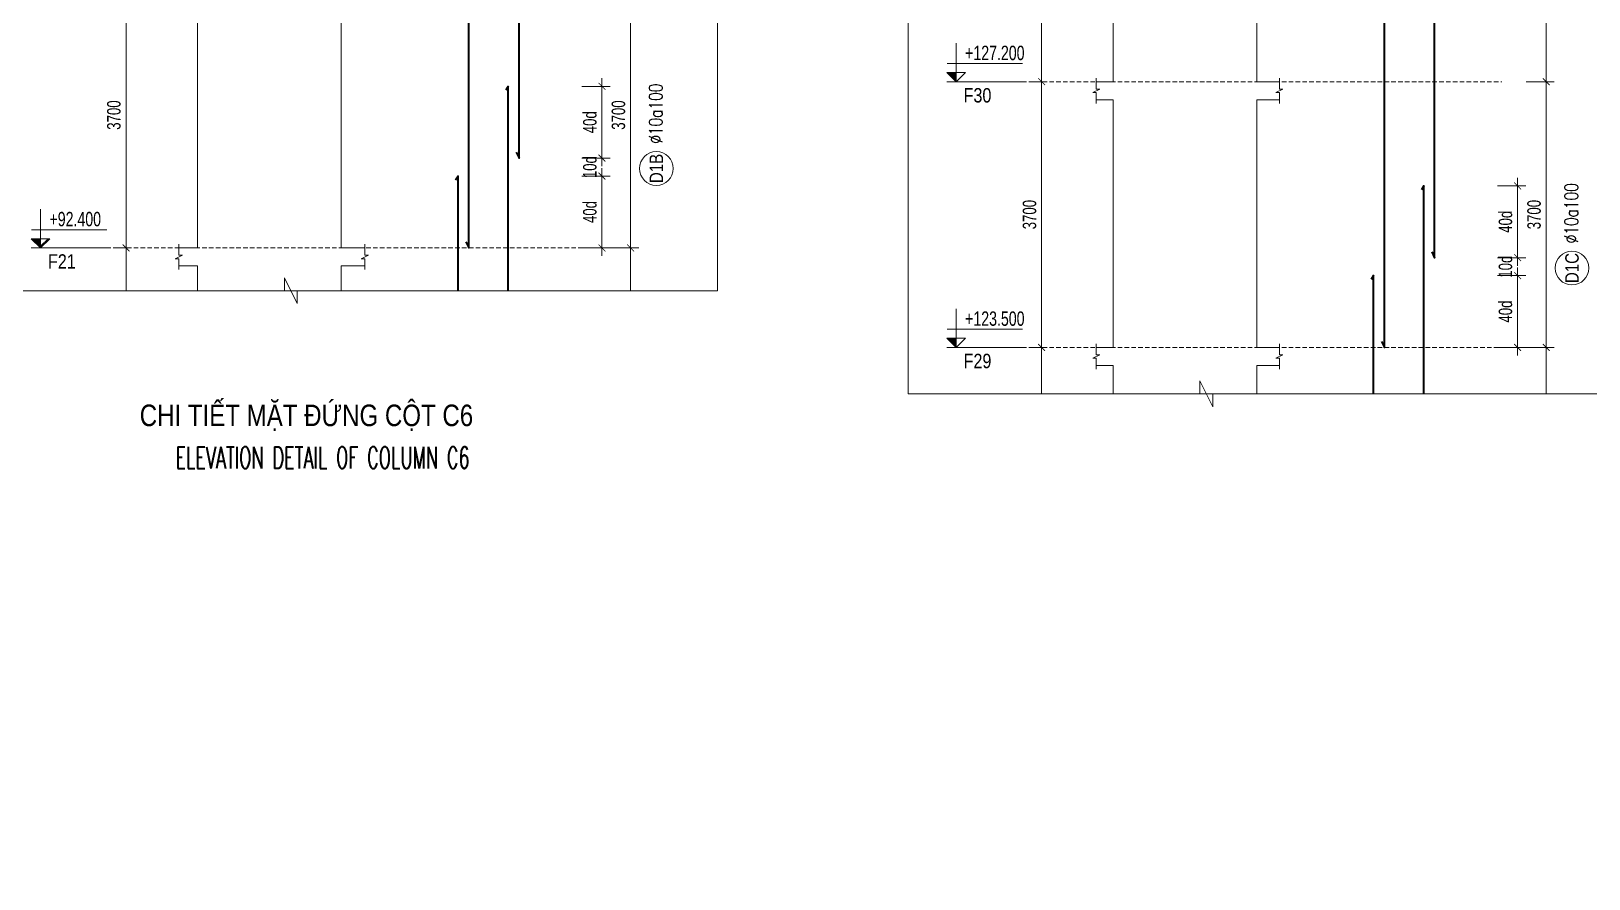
# Model space of a CAD drawing. Header units: millimetres. Extents: x 415878 to 795945, y 85573 to 378758.
# Drawn here: x 749848 to 771544, y 332719 to 344523 of the extents above; entities that cross this region are included whole.
import ezdxf
from ezdxf.enums import TextEntityAlignment as Align
from ezdxf.xclip import XClip

# ---------------------------------------------------------------- set-up
doc = ezdxf.new("R2010")
doc.units = ezdxf.units.MM
doc.linetypes.add('DASHED2', pattern=[9.524999999999999, 6.35, -3.175])
doc.layers.get('0').update_dxf_attribs({"lineweight": 20})
doc.layers.get('Defpoints').update_dxf_attribs({"color": 151, "lineweight": 9})
for name, color, linetype, lineweight in [('NDC_S_ANNO', 7, 'Continuous', 20), ('NDC_S_CONTINUOUS', 3, 'Continuous', 20), ('NDC_S_DIM', 1, 'Continuous', 15), ('NDC_S_ENG TEXT', 2, 'Continuous', 20), ('NDC_S_ENG TITLE', 3, 'Continuous', 20), ('NDC_S_HATCH MATERIAL', 8, 'Continuous', 13), ('NDC_S_LEADER', 1, 'Continuous', 15), ('NDC_S_LEVEL TEXT', 7, 'Continuous', 20), ('NDC_S_REBAR NO.', 7, 'Continuous', 20), ('NDC_S_REBAR NO. BOX', 1, 'Continuous', 9), ('NDC_S_STIRRUP', 4, 'Continuous', 40), ('NDC_S_TEXT SYMBOL', 7, 'Continuous', 20), ('NDC_S_VN TEXT', 7, 'Continuous', 20)]:
    doc.layers.add(name, color=color, linetype=linetype, lineweight=lineweight)
doc.styles.add('NDC_ARIAL', font='arial.ttf', dxfattribs={"width": 0.85})
doc.styles.add('NDC_DIM', font='', dxfattribs={"width": 0.75})
doc.styles.add('NDC_ROMANS', font='romans.shx', dxfattribs={"width": 0.7})
doc.styles.add('NDC_VIE TXT', font='arial.ttf', dxfattribs={"width": 0.8})
doc.styles.get('NDC_DIM').set_extended_font_data('Dotum')
doc.dimstyles.new('NDC_dim_75', dxfattribs={"dimscale": 75, "dimtxt": 2.5, "dimasz": 1.5, "dimexe": 1.5, "dimexo": 2.5, "dimgap": 1, "dimtad": 1, "dimdec": 0, "dimzin": 0, "dimdsep": 46, "dimtxsty": 'NDC_DIM', "dimblk": 'DIMMARK', "dimcen": 0.09, "dimdle": 1.2, "dimclrd": 1, "dimclre": 1, "dimclrt": 3, "dimadec": 0, "dimazin": 0, "dimtfac": 1, "dimtdec": 0, "dimtix": 1, "dimtofl": 0, "dimtmove": 0, "dimatfit": 3, "dimfxl": 8, "dimfxlon": 1, "dimtolj": 1, "dimtzin": 0, "dimarcsym": 0})

# ---------------------------------------------------------------- blocks, each defined once
blk = doc.blocks.new('DIMMARK')
at = {"layer": 'NDC_S_DIM', "color": 1}
blk.add_line((-1.5, 0), (1, 0), dxfattribs=at)
at = {"layer": 'NDC_S_DIM', "color": 2, "const_width": 0.1}
blk.add_lwpolyline([(-0.4242640687119285, -0.4242640687119285), (0.4242640687119285, 0.4242640687119285)], dxfattribs=at)
blk = doc.blocks.new('*D684')
at = {"layer": 'Defpoints', "color": 0, "transparency": 16777216}
for p in [(477507.7895049994, 193729.3984995191), (477739.3525421419, 193729.3984995191), (477739.352542142, 190029.3984995191)]:
    blk.add_point(p, dxfattribs=at)
at = {"layer": 'NDC_S_HATCH MATERIAL', "color": 1, "lineweight": -2, "transparency": 16777216}
for p, q in [((477551.8525421419, 193729.3984995191), (477395.2895049994, 193729.3984995191)), ((477507.7895049994, 190141.8984995191), (477507.7895049994, 193616.8984995191)), ((477551.852542142, 190029.3984995191), (477395.2895049994, 190029.3984995191))]:
    blk.add_line(p, q, dxfattribs=at)
at = {"layer": 'NDC_S_HATCH MATERIAL', "color": 1, "lineweight": -2, "transparency": 16777216, "xscale": 112.5, "yscale": 112.5, "zscale": 112.5}
for p, rotation in [((477507.7895049994, 193729.3984995191), 90), ((477507.7895049994, 190029.3984995191), 270)]:
    blk.add_blockref('DIMMARK', p, dxfattribs=dict(at, rotation=rotation))
at = {"layer": 'NDC_S_HATCH MATERIAL', "color": 3, "transparency": 16777216, "insert": (477339.0395049994, 191879.3984995192), "char_height": 187.5, "attachment_point": 5, "rotation": 90, "style": 'NDC_DIM'}
blk.add_mtext('\\A1;3700', dxfattribs=at)
blk = doc.blocks.new('*D685')
at = {"layer": 'Defpoints', "color": 0, "transparency": 16777216}
for p in [(477507.7895049996, 197429.3984995191), (477739.352542142, 197429.3984995191), (477739.3525421419, 193729.3984995191)]:
    blk.add_point(p, dxfattribs=at)
at = {"layer": 'NDC_S_HATCH MATERIAL', "color": 1, "lineweight": -2, "transparency": 16777216}
for p, q in [((477551.852542142, 197429.3984995191), (477395.2895049996, 197429.3984995191)), ((477507.7895049996, 193841.8984995191), (477507.7895049996, 197316.8984995191)), ((477551.8525421419, 193729.3984995191), (477395.2895049996, 193729.3984995191))]:
    blk.add_line(p, q, dxfattribs=at)
at = {"layer": 'NDC_S_HATCH MATERIAL', "color": 1, "lineweight": -2, "transparency": 16777216, "xscale": 112.5, "yscale": 112.5, "zscale": 112.5}
for p, rotation in [((477507.7895049996, 197429.3984995191), 90), ((477507.7895049996, 193729.3984995191), 270)]:
    blk.add_blockref('DIMMARK', p, dxfattribs=dict(at, rotation=rotation))
at = {"layer": 'NDC_S_HATCH MATERIAL', "color": 3, "transparency": 16777216, "insert": (477339.0395049996, 195579.3984995192), "char_height": 187.5, "attachment_point": 5, "rotation": 90, "style": 'NDC_DIM'}
blk.add_mtext('\\A1;3700', dxfattribs=at)
blk = doc.blocks.new('*D692')
at = {"layer": 'Defpoints', "color": 0, "transparency": 16777216}
for p in [(477507.7895050013, 224829.3984995191), (477770.0957627475, 224829.3984995191), (477770.0957627475, 221129.3984995191)]:
    blk.add_point(p, dxfattribs=at)
at = {"layer": 'NDC_S_HATCH MATERIAL', "color": 1, "lineweight": -2, "transparency": 16777216}
for p, q in [((477582.5957627475, 224829.3984995191), (477395.2895050013, 224829.3984995191)), ((477507.7895050013, 221241.8984995191), (477507.7895050013, 224716.8984995191)), ((477582.5957627475, 221129.3984995191), (477395.2895050013, 221129.3984995191))]:
    blk.add_line(p, q, dxfattribs=at)
at = {"layer": 'NDC_S_HATCH MATERIAL', "color": 1, "lineweight": -2, "transparency": 16777216, "xscale": 112.5, "yscale": 112.5, "zscale": 112.5}
for p, rotation in [((477507.7895050013, 224829.3984995191), 90), ((477507.7895050013, 221129.3984995191), 270)]:
    blk.add_blockref('DIMMARK', p, dxfattribs=dict(at, rotation=rotation))
at = {"layer": 'NDC_S_HATCH MATERIAL', "color": 3, "transparency": 16777216, "insert": (477339.0395050012, 222979.3984995192), "char_height": 187.5, "attachment_point": 5, "rotation": 90, "style": 'NDC_DIM'}
blk.add_mtext('\\A1;3700', dxfattribs=at)
blk = doc.blocks.new('*D693')
at = {"layer": 'Defpoints', "color": 0, "transparency": 16777216}
for p in [(477507.7895050015, 228529.3984995191), (477770.0957627475, 228529.3984995191), (477770.0957627475, 224829.3984995191)]:
    blk.add_point(p, dxfattribs=at)
at = {"layer": 'NDC_S_HATCH MATERIAL', "color": 1, "lineweight": -2, "transparency": 16777216}
for p, q in [((477582.5957627475, 228529.3984995191), (477395.2895050015, 228529.3984995191)), ((477507.7895050015, 224941.8984995191), (477507.7895050015, 228416.8984995191)), ((477582.5957627475, 224829.3984995191), (477395.2895050015, 224829.3984995191))]:
    blk.add_line(p, q, dxfattribs=at)
at = {"layer": 'NDC_S_HATCH MATERIAL', "color": 1, "lineweight": -2, "transparency": 16777216, "xscale": 112.5, "yscale": 112.5, "zscale": 112.5}
for p, rotation in [((477507.7895050015, 228529.3984995191), 90), ((477507.7895050015, 224829.3984995191), 270)]:
    blk.add_blockref('DIMMARK', p, dxfattribs=dict(at, rotation=rotation))
at = {"layer": 'NDC_S_HATCH MATERIAL', "color": 3, "transparency": 16777216, "insert": (477339.0395050014, 226679.3984995192), "char_height": 187.5, "attachment_point": 5, "rotation": 90, "style": 'NDC_DIM'}
blk.add_mtext('\\A1;3700', dxfattribs=at)
blk = doc.blocks.new('*D694')
at = {"layer": 'Defpoints', "color": 0, "transparency": 16777216}
for p in [(477507.7895050017, 232229.3984995191), (477770.0957627477, 232229.3984995191), (477770.0957627475, 228529.3984995191)]:
    blk.add_point(p, dxfattribs=at)
at = {"layer": 'NDC_S_HATCH MATERIAL', "color": 1, "lineweight": -2, "transparency": 16777216}
for p, q in [((477582.5957627477, 232229.3984995191), (477395.2895050017, 232229.3984995191)), ((477507.7895050017, 228641.8984995191), (477507.7895050017, 232116.8984995191)), ((477582.5957627475, 228529.3984995191), (477395.2895050017, 228529.3984995191))]:
    blk.add_line(p, q, dxfattribs=at)
at = {"layer": 'NDC_S_HATCH MATERIAL', "color": 1, "lineweight": -2, "transparency": 16777216, "xscale": 112.5, "yscale": 112.5, "zscale": 112.5}
for p, rotation in [((477507.7895050017, 232229.3984995191), 90), ((477507.7895050017, 228529.3984995191), 270)]:
    blk.add_blockref('DIMMARK', p, dxfattribs=dict(at, rotation=rotation))
at = {"layer": 'NDC_S_HATCH MATERIAL', "color": 3, "transparency": 16777216, "insert": (477339.0395050017, 230379.3984995192), "char_height": 187.5, "attachment_point": 5, "rotation": 90, "style": 'NDC_DIM'}
blk.add_mtext('\\A1;3700', dxfattribs=at)
blk = doc.blocks.new('*D789')
at = {"layer": 'Defpoints', "color": 0, "transparency": 16777216}
for p in [(480502.9054952622, 193729.3984995191), (484535.3505426127, 193729.3984995191), (480502.9054952622, 190029.3984995192)]:
    blk.add_point(p, dxfattribs=at)
at = {"layer": 'NDC_S_VN TEXT', "color": 1, "lineweight": -2, "transparency": 16777216}
for p, q in [((484254.1005426127, 193729.3984995191), (484647.8505426127, 193729.3984995191)), ((484535.3505426127, 190141.8984995192), (484535.3505426127, 193616.8984995191)), ((484254.1005426127, 190029.3984995192), (484647.8505426127, 190029.3984995192))]:
    blk.add_line(p, q, dxfattribs=at)
at = {"layer": 'NDC_S_VN TEXT', "color": 1, "lineweight": -2, "transparency": 16777216, "xscale": 112.5, "yscale": 112.5, "zscale": 112.5}
for p, rotation in [((484535.3505426127, 193729.3984995191), 90), ((484535.3505426127, 190029.3984995192), 270)]:
    blk.add_blockref('DIMMARK', p, dxfattribs=dict(at, rotation=rotation))
at = {"layer": 'NDC_S_VN TEXT', "color": 3, "transparency": 16777216, "insert": (484366.6005426127, 191879.3984995192), "char_height": 187.5, "attachment_point": 5, "rotation": 90, "style": 'NDC_DIM'}
blk.add_mtext('\\A1;3700', dxfattribs=at)
blk = doc.blocks.new('*D790')
at = {"layer": 'Defpoints', "color": 0, "transparency": 16777216}
for p in [(480502.9054952622, 197429.3984995195), (484535.350542613, 197429.3984995195), (480502.9054952622, 193729.3984995191)]:
    blk.add_point(p, dxfattribs=at)
at = {"layer": 'NDC_S_VN TEXT', "color": 1, "lineweight": -2, "transparency": 16777216}
for p, q in [((484254.100542613, 197429.3984995195), (484647.850542613, 197429.3984995195)), ((484535.350542613, 193841.8984995191), (484535.350542613, 197316.8984995195)), ((484254.100542613, 193729.3984995191), (484647.850542613, 193729.3984995191))]:
    blk.add_line(p, q, dxfattribs=at)
at = {"layer": 'NDC_S_VN TEXT', "color": 1, "lineweight": -2, "transparency": 16777216, "xscale": 112.5, "yscale": 112.5, "zscale": 112.5}
for p, rotation in [((484535.350542613, 197429.3984995195), 90), ((484535.350542613, 193729.3984995191), 270)]:
    blk.add_blockref('DIMMARK', p, dxfattribs=dict(at, rotation=rotation))
at = {"layer": 'NDC_S_VN TEXT', "color": 3, "transparency": 16777216, "insert": (484366.6005426129, 195579.3984995194), "char_height": 187.5, "attachment_point": 5, "rotation": 90, "style": 'NDC_DIM'}
blk.add_mtext('\\A1;3700', dxfattribs=at)
blk = doc.blocks.new('*D797')
at = {"layer": 'Defpoints', "color": 0, "transparency": 16777216}
for p in [(480502.9054952622, 224829.3984995191), (484535.3505426146, 224829.3984995191), (480502.9054952622, 221129.3984995194)]:
    blk.add_point(p, dxfattribs=at)
at = {"layer": 'NDC_S_VN TEXT', "color": 1, "lineweight": -2, "transparency": 16777216}
for p, q in [((484254.1005426146, 224829.3984995191), (484647.8505426146, 224829.3984995191)), ((484535.3505426146, 221241.8984995194), (484535.3505426146, 224716.8984995191)), ((484254.1005426146, 221129.3984995194), (484647.8505426146, 221129.3984995194))]:
    blk.add_line(p, q, dxfattribs=at)
at = {"layer": 'NDC_S_VN TEXT', "color": 1, "lineweight": -2, "transparency": 16777216, "xscale": 112.5, "yscale": 112.5, "zscale": 112.5}
for p, rotation in [((484535.3505426146, 224829.3984995191), 90), ((484535.3505426146, 221129.3984995194), 270)]:
    blk.add_blockref('DIMMARK', p, dxfattribs=dict(at, rotation=rotation))
at = {"layer": 'NDC_S_VN TEXT', "color": 3, "transparency": 16777216, "insert": (484366.6005426145, 222979.3984995193), "char_height": 187.5, "attachment_point": 5, "rotation": 90, "style": 'NDC_DIM'}
blk.add_mtext('\\A1;3700', dxfattribs=at)
blk = doc.blocks.new('*D798')
at = {"layer": 'Defpoints', "color": 0, "transparency": 16777216}
for p in [(480502.9054952622, 228529.3984995191), (484535.3505426148, 228529.3984995191), (480502.9054952622, 224829.3984995191)]:
    blk.add_point(p, dxfattribs=at)
at = {"layer": 'NDC_S_VN TEXT', "color": 1, "lineweight": -2, "transparency": 16777216}
for p, q in [((484254.1005426148, 228529.3984995191), (484647.8505426148, 228529.3984995191)), ((484535.3505426148, 224941.8984995191), (484535.3505426148, 228416.8984995191)), ((484254.1005426148, 224829.3984995191), (484647.8505426148, 224829.3984995191))]:
    blk.add_line(p, q, dxfattribs=at)
at = {"layer": 'NDC_S_VN TEXT', "color": 1, "lineweight": -2, "transparency": 16777216, "xscale": 112.5, "yscale": 112.5, "zscale": 112.5}
for p, rotation in [((484535.3505426148, 228529.3984995191), 90), ((484535.3505426148, 224829.3984995191), 270)]:
    blk.add_blockref('DIMMARK', p, dxfattribs=dict(at, rotation=rotation))
at = {"layer": 'NDC_S_VN TEXT', "color": 3, "transparency": 16777216, "insert": (484366.6005426148, 226679.3984995192), "char_height": 187.5, "attachment_point": 5, "rotation": 90, "style": 'NDC_DIM'}
blk.add_mtext('\\A1;3700', dxfattribs=at)
blk = doc.blocks.new('*D799')
at = {"layer": 'Defpoints', "color": 0, "transparency": 16777216}
for p in [(480502.9054952622, 232229.3984995191), (484535.3505426151, 232229.3984995191), (480502.9054952622, 228529.3984995191)]:
    blk.add_point(p, dxfattribs=at)
at = {"layer": 'NDC_S_VN TEXT', "color": 1, "lineweight": -2, "transparency": 16777216}
for p, q in [((484254.1005426151, 232229.3984995191), (484647.8505426151, 232229.3984995191)), ((484535.3505426151, 228641.8984995191), (484535.3505426151, 232116.8984995191)), ((484254.1005426151, 228529.3984995191), (484647.8505426151, 228529.3984995191))]:
    blk.add_line(p, q, dxfattribs=at)
at = {"layer": 'NDC_S_VN TEXT', "color": 1, "lineweight": -2, "transparency": 16777216, "xscale": 112.5, "yscale": 112.5, "zscale": 112.5}
for p, rotation in [((484535.3505426151, 232229.3984995191), 90), ((484535.3505426151, 228529.3984995191), 270)]:
    blk.add_blockref('DIMMARK', p, dxfattribs=dict(at, rotation=rotation))
at = {"layer": 'NDC_S_VN TEXT', "color": 3, "transparency": 16777216, "insert": (484366.600542615, 230379.3984995192), "char_height": 187.5, "attachment_point": 5, "rotation": 90, "style": 'NDC_DIM'}
blk.add_mtext('\\A1;3700', dxfattribs=at)
blk = doc.blocks.new('CD')
at = {"layer": 'NDC_S_ANNO'}
blk.add_hatch(color=3, dxfattribs=at).paths.add_polyline_path([(5.820766091346741e-10, 159.6954857552046), (-161.2010908627417, 159.6954857552046), (5.820766091346741e-10, -5.529727786779404e-10)])
at = {"layer": 'NDC_S_ANNO', "ltscale": 50}
h = blk.add_hatch(dxfattribs=at)
h.set_pattern_fill('ANSI31', color=256, scale=140.6250541793833, style=0)
h.set_pattern_definition([(45, (5.820766091346741e-10, 0), (-315.7122508925224, 315.7122508925224), [])])
h.paths.add_polyline_path([(5.820766091346741e-10, 159.6954857552046), (5.820766091346741e-10, -5.529727786779404e-10), (161.2010908930097, 159.6954857552046)])
for p, q in [((-159.2704896852956, 314.0833880473947), (1146.947077315999, 314.0833880473947)), ((1156.125648126763, 0), (-163.8695725132129, 0))]:
    blk.add_line(p, q, dxfattribs=at)
for points in [[(5.820766091346741e-10, 669.4950748638657), (5.820766091346741e-10, -5.529727786779404e-10)], [(5.820766091346741e-10, -5.529727786779404e-10), (-161.2010908627417, 159.6954857552046), (5.820766091346741e-10, 159.6954857552046)], [(5.820766091346741e-10, -5.529727786779404e-10), (161.2010908930097, 159.6954857552046), (5.820766091346741e-10, 159.6954857552046)]]:
    blk.add_lwpolyline(points, dxfattribs=at)
at = {"layer": 'NDC_S_TEXT SYMBOL', "color": 3, "style": 'NDC_DIM', "width": 0.7}
blk.add_attdef('COT', (153.9534816145897, 374.6377722059842), '', height=250, dxfattribs=at)
blk = doc.blocks.new('*D656')
at = {"layer": 'Defpoints', "color": 0, "transparency": 16777216}
for p in [(480502.9054952622, 194729.3984995189), (484136.9681330929, 194729.3984995189), (480502.9054952622, 193729.3984995191)]:
    blk.add_point(p, dxfattribs=at)
at = {"layer": 'NDC_S_HATCH MATERIAL', "color": 1, "lineweight": -2, "transparency": 16777216}
for p, q in [((483855.7181330929, 194729.3984995189), (484249.4681330929, 194729.3984995189)), ((484136.9681330929, 193841.8984995191), (484136.9681330929, 194616.8984995189)), ((483855.7181330929, 193729.3984995191), (484249.4681330929, 193729.3984995191))]:
    blk.add_line(p, q, dxfattribs=at)
at = {"layer": 'NDC_S_HATCH MATERIAL', "color": 1, "lineweight": -2, "transparency": 16777216, "xscale": 112.5, "yscale": 112.5, "zscale": 112.5}
for p, rotation in [((484136.9681330929, 194729.3984995189), 90), ((484136.9681330929, 193729.3984995191), 270)]:
    blk.add_blockref('DIMMARK', p, dxfattribs=dict(at, rotation=rotation))
at = {"layer": 'NDC_S_HATCH MATERIAL', "color": 3, "transparency": 16777216, "insert": (483968.2181330929, 194229.3984995191), "char_height": 187.5, "attachment_point": 5, "rotation": 90, "style": 'NDC_DIM'}
blk.add_mtext('\\A1;\\A1;40d', dxfattribs=at)
blk = doc.blocks.new('*D657')
at = {"layer": 'Defpoints', "color": 0, "transparency": 16777216}
for p in [(480502.9054952622, 194979.3984995189), (484136.9681330934, 194979.3984995189), (480502.9054952622, 194729.3984995189)]:
    blk.add_point(p, dxfattribs=at)
at = {"layer": 'NDC_S_HATCH MATERIAL', "color": 1, "lineweight": -2, "transparency": 16777216}
for p, q in [((484136.9681330934, 195091.8984995189), (484136.9681330934, 195204.3984995189)), ((483855.7181330934, 194979.3984995189), (484249.4681330934, 194979.3984995189)), ((483855.7181330934, 194729.3984995189), (484249.4681330934, 194729.3984995189)), ((484136.9681330934, 194616.8984995189), (484136.9681330934, 194504.3984995189))]:
    blk.add_line(p, q, dxfattribs=at)
at = {"layer": 'NDC_S_HATCH MATERIAL', "color": 1, "lineweight": -2, "transparency": 16777216, "xscale": 112.5, "yscale": 112.5, "zscale": 112.5}
for p, rotation in [((484136.9681330934, 194979.3984995189), 270), ((484136.9681330934, 194729.3984995189), 90)]:
    blk.add_blockref('DIMMARK', p, dxfattribs=dict(at, rotation=rotation))
at = {"layer": 'NDC_S_HATCH MATERIAL', "color": 3, "transparency": 16777216, "insert": (483968.2181330933, 194854.398499519), "char_height": 187.5, "attachment_point": 5, "rotation": 90, "style": 'NDC_DIM'}
blk.add_mtext('\\A1;\\A1;10d', dxfattribs=at)
blk = doc.blocks.new('*D658')
at = {"layer": 'Defpoints', "color": 0, "transparency": 16777216}
for p in [(480502.9054952622, 195979.3984995189), (484136.9681330938, 195979.3984995189), (480502.9054952622, 194979.3984995189)]:
    blk.add_point(p, dxfattribs=at)
at = {"layer": 'NDC_S_HATCH MATERIAL', "color": 1, "lineweight": -2, "transparency": 16777216}
for p, q in [((483855.7181330938, 195979.3984995189), (484249.4681330938, 195979.3984995189)), ((484136.9681330938, 195091.8984995189), (484136.9681330938, 195866.8984995189)), ((483855.7181330938, 194979.3984995189), (484249.4681330938, 194979.3984995189))]:
    blk.add_line(p, q, dxfattribs=at)
at = {"layer": 'NDC_S_HATCH MATERIAL', "color": 1, "lineweight": -2, "transparency": 16777216, "xscale": 112.5, "yscale": 112.5, "zscale": 112.5}
for p, rotation in [((484136.9681330938, 195979.3984995189), 90), ((484136.9681330938, 194979.3984995189), 270)]:
    blk.add_blockref('DIMMARK', p, dxfattribs=dict(at, rotation=rotation))
at = {"layer": 'NDC_S_HATCH MATERIAL', "color": 3, "transparency": 16777216, "insert": (483968.2181330938, 195479.398499519), "char_height": 187.5, "attachment_point": 5, "rotation": 90, "style": 'NDC_DIM'}
blk.add_mtext('\\A1;\\A1;40d', dxfattribs=at)
blk = doc.blocks.new('*D653')
at = {"layer": 'Defpoints', "color": 0, "transparency": 16777216}
for p in [(482981.5425903422, 225829.3984995185), (484136.9681330927, 225829.3984995185), (482981.5425903422, 224829.3984995187)]:
    blk.add_point(p, dxfattribs=at)
at = {"layer": 'NDC_S_HATCH MATERIAL', "color": 1, "lineweight": -2, "transparency": 16777216}
for p, q in [((483855.7181330927, 225829.3984995185), (484249.4681330927, 225829.3984995185)), ((484136.9681330927, 224941.8984995187), (484136.9681330927, 225716.8984995185)), ((483855.7181330927, 224829.3984995187), (484249.4681330927, 224829.3984995187))]:
    blk.add_line(p, q, dxfattribs=at)
at = {"layer": 'NDC_S_HATCH MATERIAL', "color": 1, "lineweight": -2, "transparency": 16777216, "xscale": 112.5, "yscale": 112.5, "zscale": 112.5}
for p, rotation in [((484136.9681330927, 225829.3984995185), 90), ((484136.9681330927, 224829.3984995187), 270)]:
    blk.add_blockref('DIMMARK', p, dxfattribs=dict(at, rotation=rotation))
at = {"layer": 'NDC_S_HATCH MATERIAL', "color": 3, "transparency": 16777216, "insert": (483968.2181330927, 225329.3984995187), "char_height": 187.5, "attachment_point": 5, "rotation": 90, "style": 'NDC_DIM'}
blk.add_mtext('\\A1;\\A1;\\A1;40d', dxfattribs=at)
blk = doc.blocks.new('*D654')
at = {"layer": 'Defpoints', "color": 0, "transparency": 16777216}
for p in [(482981.5425903422, 226079.3984995185), (484136.9681330932, 226079.3984995185), (482981.5425903422, 225829.3984995185)]:
    blk.add_point(p, dxfattribs=at)
at = {"layer": 'NDC_S_HATCH MATERIAL', "color": 1, "lineweight": -2, "transparency": 16777216}
for p, q in [((484136.9681330932, 226191.8984995185), (484136.9681330932, 226304.3984995185)), ((483855.7181330932, 226079.3984995185), (484249.4681330932, 226079.3984995185)), ((483855.7181330932, 225829.3984995185), (484249.4681330932, 225829.3984995185)), ((484136.9681330932, 225716.8984995185), (484136.9681330932, 225604.3984995185))]:
    blk.add_line(p, q, dxfattribs=at)
at = {"layer": 'NDC_S_HATCH MATERIAL', "color": 1, "lineweight": -2, "transparency": 16777216, "xscale": 112.5, "yscale": 112.5, "zscale": 112.5}
for p, rotation in [((484136.9681330932, 226079.3984995185), 270), ((484136.9681330932, 225829.3984995185), 90)]:
    blk.add_blockref('DIMMARK', p, dxfattribs=dict(at, rotation=rotation))
at = {"layer": 'NDC_S_HATCH MATERIAL', "color": 3, "transparency": 16777216, "insert": (483968.2181330931, 225954.3984995186), "char_height": 187.5, "attachment_point": 5, "rotation": 90, "style": 'NDC_DIM'}
blk.add_mtext('\\A1;\\A1;\\A1;10d', dxfattribs=at)
blk = doc.blocks.new('*D655')
at = {"layer": 'Defpoints', "color": 0, "transparency": 16777216}
for p in [(482981.5425903422, 227079.3984995185), (484136.9681330937, 227079.3984995185), (482981.5425903422, 226079.3984995185)]:
    blk.add_point(p, dxfattribs=at)
at = {"layer": 'NDC_S_HATCH MATERIAL', "color": 1, "lineweight": -2, "transparency": 16777216}
for p, q in [((483855.7181330937, 227079.3984995185), (484249.4681330937, 227079.3984995185)), ((484136.9681330937, 226191.8984995185), (484136.9681330937, 226966.8984995185)), ((483855.7181330937, 226079.3984995185), (484249.4681330937, 226079.3984995185))]:
    blk.add_line(p, q, dxfattribs=at)
at = {"layer": 'NDC_S_HATCH MATERIAL', "color": 1, "lineweight": -2, "transparency": 16777216, "xscale": 112.5, "yscale": 112.5, "zscale": 112.5}
for p, rotation in [((484136.9681330937, 227079.3984995185), 90), ((484136.9681330937, 226079.3984995185), 270)]:
    blk.add_blockref('DIMMARK', p, dxfattribs=dict(at, rotation=rotation))
at = {"layer": 'NDC_S_HATCH MATERIAL', "color": 3, "transparency": 16777216, "insert": (483968.2181330936, 226579.3984995186), "char_height": 187.5, "attachment_point": 5, "rotation": 90, "style": 'NDC_DIM'}
blk.add_mtext('\\A1;\\A1;\\A1;40d', dxfattribs=at)
blk = doc.blocks.new('MATDUNGCOTC5')
at = {"layer": 'NDC_S_CONTINUOUS'}
for points in [[(478268.3975144615, 228529.3984995191), (478502.9054952622, 228529.3984995191), (478502.9054952622, 231979.3984995191), (478268.3975144615, 231979.3984995191)], [(480819.029916543, 228529.3984995191), (480502.9054952622, 228529.3984995191), (480502.9054952622, 231979.3984995191), (480819.029916543, 231979.3984995191)], [(478268.3975144615, 224829.3984995191), (478502.9054952622, 224829.3984995191), (478502.9054952622, 228279.3984995191), (478268.3975144615, 228279.3984995191)], [(480819.029916543, 224829.3984995191), (480502.9054952622, 224829.3984995191), (480502.9054952622, 228279.3984995191), (480819.029916543, 228279.3984995191)], [(478268.3975144615, 221129.3984995191), (478502.9054952622, 221129.3984995191), (478502.9054952622, 224579.3984995191), (478268.3975144615, 224579.3984995191)], [(480819.029916543, 221129.3984995191), (480502.9054952622, 221129.3984995191), (480502.9054952622, 224579.3984995191), (480819.029916543, 224579.3984995191)], [(478242.9054952622, 193729.3984995191), (478502.9054952622, 193729.3984995191), (478502.9054952622, 197179.3984995191), (478242.9054952622, 197179.3984995191)], [(480832.9054952622, 193729.3984995191), (480502.9054952622, 193729.3984995191), (480502.9054952622, 197179.3984995191), (480800.7965315291, 197179.3984995191)], [(478242.9054952622, 190029.3984995191), (478502.9054952622, 190029.3984995191), (478502.9054952622, 193479.3984995191), (478242.9054952622, 193479.3984995191)], [(480832.9054952622, 190029.3984995191), (480502.9054952622, 190029.3984995191), (480502.9054952622, 193479.3984995191), (480832.9054952622, 193479.3984995191)]]:
    blk.add_lwpolyline(points, dxfattribs=at)
at = {"layer": 'NDC_S_DIM', "ltscale": 40}
for points in [[(478268.3975144615, 228577.9441372613), (478268.3975144615, 228427.9441372613), (478318.3975144615, 228427.9441372613), (478218.3975144615, 228377.9441372613), (478268.3975144615, 228377.9441372613), (478268.3975144615, 228227.9441372613)], [(480819.029916543, 228577.9441372613), (480819.029916543, 228427.9441372613), (480869.029916543, 228427.9441372613), (480769.029916543, 228377.9441372613), (480819.029916543, 228377.9441372613), (480819.029916543, 228227.9441372613)], [(478268.3975144615, 224877.9441372613), (478268.3975144615, 224727.9441372613), (478318.3975144615, 224727.9441372613), (478218.3975144615, 224677.9441372613), (478268.3975144615, 224677.9441372613), (478268.3975144615, 224527.9441372613)], [(480819.029916543, 224877.9441372613), (480819.029916543, 224727.9441372613), (480869.029916543, 224727.9441372613), (480769.029916543, 224677.9441372613), (480819.029916543, 224677.9441372613), (480819.029916543, 224527.9441372613)], [(478242.9054952622, 193429.3984995191), (478242.9054952622, 193579.3984995191), (478192.9054952622, 193579.3984995191), (478292.9054952622, 193629.3984995191), (478242.9054952622, 193629.3984995191), (478242.9054952622, 193779.3984995191)], [(480832.9054952622, 193429.3984995191), (480832.9054952622, 193579.3984995191), (480782.9054952622, 193579.3984995191), (480882.9054952622, 193629.3984995191), (480832.9054952622, 193629.3984995191), (480832.9054952622, 193779.3984995191)]]:
    blk.add_lwpolyline(points, dxfattribs=at)
at = {"layer": 'NDC_S_HATCH MATERIAL', "linetype": 'DASHED2', "ltscale": 10}
for p, q in [((476186.2351382691, 228529.3984995191), (483917.5113056246, 228529.3984995188)), ((476186.2351382691, 224829.3984995191), (483927.4611083995, 224829.3984995191)), ((476186.2351382691, 193729.3984995191), (483855.7181330998, 193729.3984995191))]:
    blk.add_line(p, q, dxfattribs=at)
at = {"layer": 'NDC_S_REBAR NO. BOX'}
for centre in [(484894.1928543457, 225935.3379536527), (484894.1928543438, 194835.3379536529)]:
    blk.add_circle(centre, 234.8327636705481, dxfattribs=at)
at = {"layer": 'NDC_S_STIRRUP'}
for points in [[(482941.5425903428, 226162.8430402925), (482981.5425903428, 226079.3984995191), (482981.5425903439, 234479.3984995192), (482948.0067652174, 234424.5513283193)], [(482241.5425903428, 224912.8430402962), (482281.5425903428, 224829.3984995228), (482281.5425903439, 233229.3984995192), (482248.0067652174, 233174.5513283194)], [(482791.5425903412, 218762.8430402926), (482831.5425903412, 218679.3984995192), (482831.5425903414, 227079.3984995191), (482798.0067652149, 227024.5513283193)], [(482091.5425903412, 217512.8430402925), (482131.5425903412, 217429.3984995191), (482131.5425903414, 225829.3984995192), (482098.0067652149, 225774.5513283194)], [(482941.5425903395, 195062.8430402924), (482981.5425903395, 194979.398499519), (482981.5425903405, 203379.3984995191), (482948.006765214, 203324.5513283192)], [(482241.5425903395, 193812.8430402962), (482281.5425903395, 193729.3984995228), (482281.5425903405, 202129.3984995192), (482248.006765214, 202074.5513283193)], [(482791.5425903377, 191362.8430402926), (482831.5425903377, 191279.3984995192), (482831.5425903381, 195979.398499519), (482798.0067652116, 195924.5513283191)], [(482091.5425903377, 190112.8430402925), (482131.5425903377, 190029.3984995191), (482131.5425903381, 194729.398499519), (482098.0067652116, 194674.5513283192)]]:
    blk.add_lwpolyline(points, dxfattribs=at)
at = {"layer": 'NDC_S_DIM'}
ref = blk.add_blockref('CD', (476317.9160447536, 228529.3984995191), dxfattribs=dict(at, xscale=0.803571428579744, yscale=0.803571428579744, zscale=0.803571428579744))
ref.add_attrib('COT', '+127.200', (476441.6286639082, 228830.4467093275), dxfattribs={"layer": '0', "color": 3, "height": 200.8928571428572, "style": 'NDC_DIM', "width": 0.75})
ref = blk.add_blockref('CD', (476317.9160447536, 224829.3984995191), dxfattribs=dict(at, xscale=0.803571428579744, yscale=0.803571428579744, zscale=0.803571428579744))
ref.add_attrib('COT', '+123.500', (476441.6286639082, 225130.4467093275), dxfattribs={"layer": '0', "color": 3, "height": 200.8928571428572, "style": 'NDC_DIM', "width": 0.75})
ref = blk.add_blockref('CD', (476317.9160447536, 193729.3984995191), dxfattribs=dict(at, xscale=0.803571428579744, yscale=0.803571428579744, zscale=0.803571428579744))
ref.add_attrib('COT', '+92.400', (476441.6286639082, 194030.4467093275), dxfattribs={"layer": '0', "color": 3, "height": 200.8928571428572, "style": 'NDC_DIM', "width": 0.75})
at = {"layer": 'NDC_S_ENG TITLE', "ltscale": 3, "style": 'NDC_ROMANS', "width": 0.75}
for p in [(484979.2710596269, 226279.6129162869), (484979.2710596251, 195179.6129162871)]:
    blk.add_text('%%C10a100', height=187.5, rotation=90, dxfattribs=at).set_placement(p)
at = {"layer": 'NDC_S_REBAR NO.', "style": 'NDC_ARIAL', "width": 0.8}
for s, p in [('D1C', (484894.1928543457, 225935.3379536527)), ('D1B', (484894.1928543438, 194835.3379536529))]:
    blk.add_text(s, height=187.5, rotation=90, dxfattribs=at).set_placement(p, align=Align.MIDDLE_CENTER)
at = {"layer": 'NDC_S_VN TEXT', "style": 'NDC_VIE TXT', "width": 0.8}
for s, p in [('F30', (476420.6549657279, 228340.9813457581)), ('F29', (476420.6549657279, 224640.9813457581)), ('F21', (476420.6549657279, 193540.9813457581))]:
    blk.add_text(s, height=200.8928571428571, dxfattribs=at).set_placement(p, align=Align.MIDDLE_LEFT)
at = {"layer": 'NDC_S_HATCH MATERIAL'}
for base, p1, p2, picture, middle in [((477507.7895050017, 232229.3984995191), (477770.0957627475, 228529.3984995191), (477770.0957627477, 232229.3984995191), '*D694', (477339.0395050017, 230379.3984995192)), ((477507.7895050015, 228529.3984995191), (477770.0957627475, 224829.3984995191), (477770.0957627475, 228529.3984995191), '*D693', (477339.0395050014, 226679.3984995192)), ((477507.7895050013, 224829.3984995191), (477770.0957627475, 221129.3984995191), (477770.0957627475, 224829.3984995191), '*D692', (477339.0395050012, 222979.3984995192)), ((477507.7895049996, 197429.3984995191), (477739.3525421419, 193729.3984995191), (477739.352542142, 197429.3984995191), '*D685', (477339.0395049996, 195579.3984995192)), ((477507.7895049994, 193729.3984995191), (477739.352542142, 190029.3984995191), (477739.3525421419, 193729.3984995191), '*D684', (477339.0395049994, 191879.3984995192))]:
    dim = blk.add_linear_dim(base=base, p1=p1, p2=p2, angle=90, dimstyle='NDC_dim_75', override={"dimtmove": 1}, dxfattribs=at)
    dim.commit()
    dim.dimension.update_dxf_attribs({"geometry": picture, "text_midpoint": middle})
for base, p1, p2, text, picture, middle in [((484136.9681330937, 227079.3984995185), (482981.5425903422, 226079.3984995185), (482981.5425903422, 227079.3984995185), '\\A1;\\A1;40d', '*D655', (483968.2181330936, 226579.3984995186)), ((484136.9681330932, 226079.3984995185), (482981.5425903422, 225829.3984995185), (482981.5425903422, 226079.3984995185), '\\A1;\\A1;10d', '*D654', (483968.2181330931, 225954.3984995186)), ((484136.9681330927, 225829.3984995185), (482981.5425903422, 224829.3984995187), (482981.5425903422, 225829.3984995185), '\\A1;\\A1;40d', '*D653', (483968.2181330927, 225329.3984995187)), ((484136.9681330938, 195979.3984995189), (480502.9054952622, 194979.3984995189), (480502.9054952622, 195979.3984995189), '\\A1;40d', '*D658', (483968.2181330938, 195479.398499519)), ((484136.9681330934, 194979.3984995189), (480502.9054952622, 194729.3984995189), (480502.9054952622, 194979.3984995189), '\\A1;10d', '*D657', (483968.2181330933, 194854.398499519)), ((484136.9681330929, 194729.3984995189), (480502.9054952622, 193729.3984995191), (480502.9054952622, 194729.3984995189), '\\A1;40d', '*D656', (483968.2181330929, 194229.3984995191))]:
    dim = blk.add_linear_dim(base=base, p1=p1, p2=p2, angle=90, text=text, dimstyle='NDC_dim_75', override={"dimtmove": 1, "dimfxl": 3.75}, dxfattribs=at)
    dim.commit()
    dim.dimension.update_dxf_attribs({"geometry": picture, "text_midpoint": middle})
at = {"layer": 'NDC_S_VN TEXT'}
for base, p1, p2, picture, middle in [((484535.3505426151, 232229.3984995191), (480502.9054952622, 228529.3984995191), (480502.9054952622, 232229.3984995191), '*D799', (484366.600542615, 230379.3984995192)), ((484535.3505426148, 228529.3984995191), (480502.9054952622, 224829.3984995191), (480502.9054952622, 228529.3984995191), '*D798', (484366.6005426148, 226679.3984995192)), ((484535.3505426146, 224829.3984995191), (480502.9054952622, 221129.3984995194), (480502.9054952622, 224829.3984995191), '*D797', (484366.6005426145, 222979.3984995193)), ((484535.350542613, 197429.3984995195), (480502.9054952622, 193729.3984995191), (480502.9054952622, 197429.3984995195), '*D790', (484366.6005426129, 195579.3984995194)), ((484535.3505426127, 193729.3984995191), (480502.9054952622, 190029.3984995192), (480502.9054952622, 193729.3984995191), '*D789', (484366.6005426127, 191879.3984995192))]:
    dim = blk.add_linear_dim(base=base, p1=p1, p2=p2, angle=90, dimstyle='NDC_dim_75', override={"dimtmove": 1, "dimfxl": 3.75}, dxfattribs=at)
    dim.commit()
    dim.dimension.update_dxf_attribs({"geometry": picture, "text_midpoint": middle})

msp = doc.modelspace()

# ---------------------------------------------------------------- linework, layer by layer
at = {"layer": 'NDC_S_LEADER', "ltscale": 40}
for points in [[(751002.5289270325, 340908.9019716561), (753374.3900135226, 340908.9019716561), (753374.3900135226, 341088.9019716561), (753554.3900135226, 340728.9019716561), (753554.3900135226, 340908.9019716561), (758547.408908615, 340908.9019716561)], [(763688.6313134041, 339473.6211352635), (766127.4012170918, 339473.6211352635), (766127.4012170918, 339653.6211352635), (766307.4012170918, 339293.6211352635), (766307.4012170918, 339473.6211352635), (771300.4201121842, 339473.6211352635)]]:
    msp.add_lwpolyline(points, dxfattribs=at)

# ---------------------------------------------------------------- block references
at = {"layer": 'NDC_S_VN TEXT'}
ref = msp.add_blockref('MATDUNGCOTC5', (286414.4957218296, 115289.1545565261), dxfattribs=at)
XClip(ref).set_block_clipping_path([(475648.5125352731, 224184.4665787374), (485351.8807306427, 262905.437313965)])
ref = msp.add_blockref('MATDUNGCOTC5', (273661.4845182604, 147775.2618298183), dxfattribs=at)
XClip(ref).set_block_clipping_path([(475513.07675217936, 193133.64014183788), (485744.3304202434, 229307.0980387906)])

# ---------------------------------------------------------------- texts
at = {"layer": 'NDC_S_ENG TEXT', "ltscale": 0.8, "style": 'NDC_ROMANS', "width": 0.6}
msp.add_text('ELEVATION DETAIL OF COLUMN C6', height=300, dxfattribs=at).set_placement((755954.5538719234, 338434.3887129054, -3.263056181512899e-08), align=Align.RIGHT)
at = {"layer": 'NDC_S_LEVEL TEXT', "style": 'NDC_ARIAL', "width": 0.8}
msp.add_text('CHI TIẾT MẶT ĐỨNG CỘT C6', height=300, dxfattribs=at).set_placement((753682.0735315429, 339185.0527853891, -2.87130952038143e-08), align=Align.MIDDLE)

doc.saveas('drawing.dxf')
